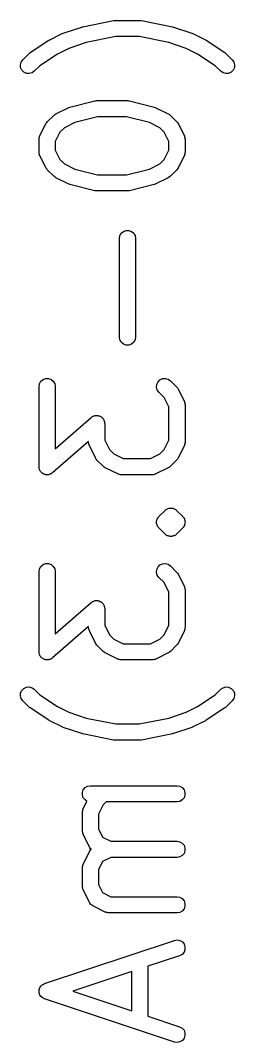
# Model space of a CAD drawing. Extents: x 91.3 to 189.8, y -113.5 to -60.4.
# Drawn here: x 156.34 to 157.66, y -80.36 to -74.05 of the extents above; entities that cross this region are included whole.
import ezdxf

# ---------------------------------------------------------------- set-up
doc = ezdxf.new("R2010")
doc.units = 0
doc.header["$MEASUREMENT"] = 0
doc.layers.add('BLACK', color=7, linetype='CONTINUOUS')

msp = doc.modelspace()

# ---------------------------------------------------------------- linework, layer by layer
at = {"layer": 'Black'}
for p, q in [((156.721, -74.0857), (156.911, -74.0476)), ((156.911, -74.0476), (156.916, -74.0475)), ((156.916, -74.0475), (156.921, -74.0467)), ((156.921, -74.0467), (157.073, -74.0467)), ((157.073, -74.0467), (157.078, -74.0475)), ((157.078, -74.0475), (157.083, -74.0476)), ((157.083, -74.0476), (157.274, -74.0857)), ((156.518, -74.1662), (156.594, -74.1281)), ((156.594, -74.1281), (156.597, -74.1271)), ((156.597, -74.1271), (156.6, -74.1254)), ((156.6, -74.1254), (156.715, -74.0873)), ((156.715, -74.0873), (156.718, -74.0869)), ((156.718, -74.0869), (156.721, -74.0857)), ((157.274, -74.0857), (157.277, -74.0869)), ((157.277, -74.0869), (157.28, -74.0873)), ((157.28, -74.0873), (157.394, -74.1254)), ((157.394, -74.1254), (157.397, -74.1271)), ((157.397, -74.1271), (157.4, -74.1281)), ((157.4, -74.1281), (157.477, -74.1662)), ((156.398, -74.2455), (156.512, -74.1694)), ((156.512, -74.1694), (156.515, -74.1681)), ((156.515, -74.1681), (156.518, -74.1662)), ((156.743, -74.1832), (156.635, -74.2192)), ((156.926, -74.1467), (156.743, -74.1832)), ((157.068, -74.1467), (156.926, -74.1467)), ((157.251, -74.1832), (157.068, -74.1467)), ((157.359, -74.2192), (157.251, -74.1832)), ((157.477, -74.1662), (157.479, -74.1681)), ((157.479, -74.1681), (157.482, -74.1694)), ((157.482, -74.1694), (157.596, -74.2455)), ((156.352, -74.2899), (156.39, -74.2518)), ((156.39, -74.2518), (156.394, -74.249)), ((156.394, -74.249), (156.398, -74.2455)), ((156.565, -74.2543), (156.458, -74.326)), ((156.635, -74.2192), (156.565, -74.2543)), ((157.429, -74.2543), (157.359, -74.2192)), ((157.537, -74.326), (157.429, -74.2543)), ((157.596, -74.2455), (157.6, -74.249)), ((157.6, -74.249), (157.604, -74.2518)), ((157.604, -74.2518), (157.642, -74.2899)), ((156.338, -74.3209), (156.342, -74.3041)), ((156.339, -74.3382), (156.338, -74.3209)), ((156.342, -74.3041), (156.352, -74.2899)), ((157.642, -74.2899), (157.652, -74.3041)), ((157.652, -74.3041), (157.656, -74.3209)), ((157.656, -74.3209), (157.655, -74.3382)), ((156.347, -74.3539), (156.339, -74.3382)), ((156.359, -74.3662), (156.347, -74.3539)), ((156.375, -74.3735), (156.359, -74.3662)), ((156.392, -74.375), (156.375, -74.3735)), ((156.409, -74.3706), (156.392, -74.375)), ((156.423, -74.3606), (156.409, -74.3706)), ((156.458, -74.326), (156.423, -74.3606)), ((157.571, -74.3606), (157.537, -74.326)), ((157.586, -74.3706), (157.571, -74.3606)), ((157.602, -74.375), (157.586, -74.3706)), ((157.62, -74.3735), (157.602, -74.375)), ((157.635, -74.3662), (157.62, -74.3735)), ((157.648, -74.3539), (157.635, -74.3662)), ((157.655, -74.3382), (157.648, -74.3539)), ((156.642, -74.5815), (156.795, -74.5434)), ((156.795, -74.5434), (156.801, -74.543)), ((156.801, -74.543), (156.807, -74.5419)), ((156.807, -74.5419), (156.997, -74.5419)), ((156.997, -74.5419), (157.003, -74.543)), ((157.003, -74.543), (157.009, -74.5434)), ((157.009, -74.5434), (157.162, -74.5815)), ((156.505, -74.6708), (156.543, -74.6327)), ((156.543, -74.6327), (156.549, -74.6281)), ((156.549, -74.6281), (156.556, -74.6234)), ((156.556, -74.6234), (156.632, -74.5853)), ((156.632, -74.5853), (156.637, -74.5837)), ((156.637, -74.5837), (156.642, -74.5815)), ((157.162, -74.5815), (157.167, -74.5837)), ((157.167, -74.5837), (157.172, -74.5853)), ((157.172, -74.5853), (157.248, -74.6234)), ((157.248, -74.6234), (157.255, -74.6281)), ((157.255, -74.6281), (157.261, -74.6327)), ((157.261, -74.6327), (157.299, -74.6708)), ((156.457, -74.76), (156.495, -74.6838)), ((156.495, -74.6838), (156.5, -74.6774)), ((156.5, -74.6774), (156.505, -74.6708)), ((156.672, -74.6772), (156.608, -74.7092)), ((156.813, -74.6419), (156.672, -74.6772)), ((156.991, -74.6419), (156.813, -74.6419)), ((157.132, -74.6772), (156.991, -74.6419)), ((157.196, -74.7092), (157.132, -74.6772)), ((157.299, -74.6708), (157.304, -74.6774)), ((157.304, -74.6774), (157.309, -74.6838)), ((157.309, -74.6838), (157.347, -74.76)), ((156.454, -74.7711), (156.455, -74.7653)), ((156.455, -74.7653), (156.456, -74.7628)), ((156.456, -74.7628), (156.457, -74.76)), ((156.581, -74.7358), (156.552, -74.7942)), ((156.608, -74.7092), (156.581, -74.7358)), ((157.223, -74.7358), (157.196, -74.7092)), ((157.252, -74.7942), (157.223, -74.7358)), ((157.347, -74.76), (157.347, -74.7628)), ((157.347, -74.7628), (157.349, -74.7653)), ((157.349, -74.7653), (157.35, -74.7711)), ((156.452, -74.7767), (156.454, -74.7711)), ((156.452, -74.7795), (156.452, -74.7767)), ((156.452, -74.7824), (156.452, -74.7795)), ((156.452, -74.8586), (156.452, -74.7824)), ((156.552, -74.7942), (156.552, -74.8468)), ((157.252, -74.8468), (157.252, -74.7942)), ((157.35, -74.7711), (157.352, -74.7767)), ((157.352, -74.7767), (157.351, -74.7795)), ((157.351, -74.7795), (157.352, -74.7824)), ((157.352, -74.7824), (157.352, -74.8586)), ((156.452, -74.8614), (156.452, -74.8586)), ((156.452, -74.8643), (156.452, -74.8614)), ((156.454, -74.8699), (156.452, -74.8643)), ((156.455, -74.8757), (156.454, -74.8699)), ((156.456, -74.8782), (156.455, -74.8757)), ((156.457, -74.8809), (156.456, -74.8782)), ((156.495, -74.9571), (156.457, -74.8809)), ((156.552, -74.8468), (156.581, -74.9051)), ((157.223, -74.9051), (157.252, -74.8468)), ((157.347, -74.8809), (157.309, -74.9571)), ((157.349, -74.8757), (157.347, -74.8782)), ((157.347, -74.8782), (157.347, -74.8809)), ((157.35, -74.8699), (157.349, -74.8757)), ((157.352, -74.8643), (157.35, -74.8699)), ((157.352, -74.8586), (157.351, -74.8614)), ((157.351, -74.8614), (157.352, -74.8643)), ((156.581, -74.9051), (156.608, -74.9318)), ((156.608, -74.9318), (156.672, -74.9638)), ((157.132, -74.9638), (157.196, -74.9318)), ((157.196, -74.9318), (157.223, -74.9051)), ((156.5, -74.9636), (156.495, -74.9571)), ((156.505, -74.9701), (156.5, -74.9636)), ((156.543, -75.0082), (156.505, -74.9701)), ((156.549, -75.0128), (156.543, -75.0082)), ((156.556, -75.0176), (156.549, -75.0128)), ((156.632, -75.0557), (156.556, -75.0176)), ((156.672, -74.9638), (156.813, -74.999)), ((156.813, -74.999), (156.991, -74.999)), ((156.991, -74.999), (157.132, -74.9638)), ((157.248, -75.0176), (157.172, -75.0557)), ((157.255, -75.0128), (157.248, -75.0176)), ((157.261, -75.0082), (157.255, -75.0128)), ((157.299, -74.9701), (157.261, -75.0082)), ((157.304, -74.9636), (157.299, -74.9701)), ((157.309, -74.9571), (157.304, -74.9636)), ((156.637, -75.0572), (156.632, -75.0557)), ((156.642, -75.0595), (156.637, -75.0572)), ((156.795, -75.0976), (156.642, -75.0595)), ((157.162, -75.0595), (157.009, -75.0976)), ((157.167, -75.0572), (157.162, -75.0595)), ((157.172, -75.0557), (157.167, -75.0572)), ((156.801, -75.098), (156.795, -75.0976)), ((156.807, -75.099), (156.801, -75.098)), ((156.997, -75.099), (156.807, -75.099)), ((157.003, -75.098), (156.997, -75.099)), ((157.009, -75.0976), (157.003, -75.098)), ((156.947, -75.3919), (156.95, -75.3748)), ((156.947, -76.0014), (156.947, -75.3919)), ((156.95, -75.3748), (156.959, -75.3598)), ((156.959, -75.3598), (156.972, -75.3486)), ((156.972, -75.3486), (156.988, -75.3427)), ((156.988, -75.3427), (157.006, -75.3427)), ((157.006, -75.3427), (157.022, -75.3486)), ((157.022, -75.3486), (157.035, -75.3598)), ((157.035, -75.3598), (157.044, -75.3748)), ((157.044, -75.3748), (157.047, -75.3919)), ((157.047, -75.3919), (157.047, -76.0014)), ((156.95, -76.0185), (156.947, -76.0014)), ((156.959, -76.0336), (156.95, -76.0185)), ((157.044, -76.0185), (157.035, -76.0336)), ((157.047, -76.0014), (157.044, -76.0185)), ((156.972, -76.0447), (156.959, -76.0336)), ((156.988, -76.0507), (156.972, -76.0447)), ((157.006, -76.0507), (156.988, -76.0507)), ((157.022, -76.0447), (157.006, -76.0507)), ((157.035, -76.0336), (157.022, -76.0447)), ((156.455, -76.2891), (156.464, -76.2741)), ((156.464, -76.2741), (156.477, -76.2629)), ((156.477, -76.2629), (156.493, -76.257)), ((156.493, -76.257), (156.511, -76.257)), ((156.511, -76.257), (156.527, -76.2629)), ((156.527, -76.2629), (156.54, -76.2741)), ((156.54, -76.2741), (156.549, -76.2891)), ((157.177, -76.2933), (157.185, -76.2775)), ((157.185, -76.2775), (157.197, -76.2652)), ((157.197, -76.2652), (157.213, -76.2579)), ((157.213, -76.2579), (157.23, -76.2564)), ((157.23, -76.2564), (157.247, -76.2609)), ((157.247, -76.2609), (157.261, -76.2708)), ((157.261, -76.2708), (157.299, -76.3089)), ((156.452, -76.3062), (156.455, -76.2891)), ((156.452, -76.8014), (156.452, -76.3062)), ((156.549, -76.2891), (156.552, -76.3062)), ((156.552, -76.3062), (156.552, -76.6912)), ((157.176, -76.3106), (157.177, -76.2933)), ((157.18, -76.3273), (157.176, -76.3106)), ((157.19, -76.3415), (157.18, -76.3273)), ((157.223, -76.3739), (157.19, -76.3415)), ((157.299, -76.3089), (157.304, -76.3155)), ((157.304, -76.3155), (157.309, -76.3219)), ((157.309, -76.3219), (157.347, -76.3981)), ((157.252, -76.4323), (157.223, -76.3739)), ((157.347, -76.3981), (157.347, -76.4009)), ((157.347, -76.4009), (157.349, -76.4034)), ((157.349, -76.4034), (157.35, -76.4091)), ((157.252, -76.6372), (157.252, -76.4323)), ((157.35, -76.4091), (157.352, -76.4148)), ((157.352, -76.4148), (157.351, -76.4176)), ((157.351, -76.4176), (157.352, -76.4205)), ((157.352, -76.4205), (157.352, -76.649)), ((156.552, -76.6912), (156.774, -76.4971)), ((156.774, -76.4971), (156.778, -76.4946)), ((156.778, -76.4946), (156.782, -76.4915)), ((156.782, -76.4915), (156.785, -76.4901)), ((156.785, -76.4901), (156.789, -76.4881)), ((156.789, -76.4881), (156.793, -76.4872)), ((156.793, -76.4872), (156.798, -76.4855)), ((156.798, -76.4855), (156.802, -76.4855)), ((156.802, -76.4855), (156.806, -76.4848)), ((156.806, -76.4848), (156.81, -76.4855)), ((156.81, -76.4855), (156.815, -76.4855)), ((156.815, -76.4855), (156.819, -76.4868)), ((156.819, -76.4868), (156.823, -76.4874)), ((156.823, -76.4874), (156.827, -76.4898)), ((156.827, -76.4898), (156.832, -76.4915)), ((156.832, -76.4915), (156.835, -76.4939)), ((156.835, -76.4939), (156.838, -76.4958)), ((156.838, -76.4958), (156.841, -76.4995)), ((156.841, -76.4995), (156.845, -76.5026)), ((156.845, -76.5026), (156.847, -76.506)), ((156.847, -76.506), (156.849, -76.5089)), ((156.849, -76.5089), (156.851, -76.5134)), ((156.851, -76.5134), (156.854, -76.5177)), ((156.854, -76.5177), (156.854, -76.5215)), ((156.854, -76.5215), (156.856, -76.5251)), ((156.856, -76.5251), (156.856, -76.5299)), ((156.856, -76.5299), (156.857, -76.5348)), ((156.857, -76.5348), (156.857, -76.6372)), ((156.757, -76.645), (156.535, -76.8391)), ((156.757, -76.649), (156.757, -76.645)), ((156.757, -76.6519), (156.757, -76.649)), ((156.757, -76.6548), (156.757, -76.6519)), ((156.759, -76.6604), (156.757, -76.6548)), ((156.76, -76.6662), (156.759, -76.6604)), ((156.857, -76.6372), (156.886, -76.6956)), ((157.223, -76.6956), (157.252, -76.6372)), ((157.35, -76.6604), (157.349, -76.6662)), ((157.352, -76.6548), (157.35, -76.6604)), ((157.352, -76.649), (157.351, -76.6519)), ((157.351, -76.6519), (157.352, -76.6548)), ((156.761, -76.6686), (156.76, -76.6662)), ((156.762, -76.6714), (156.761, -76.6686)), ((156.8, -76.7476), (156.762, -76.6714)), ((156.886, -76.6956), (156.912, -76.7222)), ((156.912, -76.7222), (156.971, -76.7514)), ((157.138, -76.7514), (157.196, -76.7222)), ((157.196, -76.7222), (157.223, -76.6956)), ((157.347, -76.6714), (157.309, -76.7476)), ((157.349, -76.6662), (157.347, -76.6686)), ((157.347, -76.6686), (157.347, -76.6714)), ((156.805, -76.754), (156.8, -76.7476)), ((156.809, -76.7606), (156.805, -76.754)), ((156.848, -76.7987), (156.809, -76.7606)), ((156.971, -76.7514), (157.138, -76.7514)), ((157.299, -76.7606), (157.261, -76.7987)), ((157.304, -76.754), (157.299, -76.7606)), ((157.309, -76.7476), (157.304, -76.754)), ((156.453, -76.8062), (156.452, -76.8014)), ((156.453, -76.8111), (156.453, -76.8062)), ((156.454, -76.8147), (156.453, -76.8111)), ((156.455, -76.8185), (156.454, -76.8147)), ((156.457, -76.8228), (156.455, -76.8185)), ((156.459, -76.8273), (156.457, -76.8228)), ((156.462, -76.8302), (156.459, -76.8273)), ((156.464, -76.8336), (156.462, -76.8302)), ((156.467, -76.8367), (156.464, -76.8336)), ((156.471, -76.8404), (156.467, -76.8367)), ((156.474, -76.8422), (156.471, -76.8404)), ((156.477, -76.8447), (156.474, -76.8422)), ((156.481, -76.8464), (156.477, -76.8447)), ((156.486, -76.8488), (156.481, -76.8464)), ((156.49, -76.8494), (156.486, -76.8488)), ((156.493, -76.8507), (156.49, -76.8494)), ((156.515, -76.849), (156.511, -76.8507)), ((156.52, -76.8481), (156.515, -76.849)), ((156.523, -76.846), (156.52, -76.8481)), ((156.527, -76.8447), (156.523, -76.846)), ((156.531, -76.8416), (156.527, -76.8447)), ((156.535, -76.8391), (156.531, -76.8416)), ((156.854, -76.8033), (156.848, -76.7987)), ((156.86, -76.8081), (156.854, -76.8033)), ((156.937, -76.8462), (156.86, -76.8081)), ((156.939, -76.847), (156.937, -76.8462)), ((156.942, -76.8484), (156.939, -76.847)), ((156.948, -76.8494), (156.942, -76.8484)), ((156.953, -76.8511), (156.948, -76.8494)), ((157.161, -76.8494), (157.155, -76.8511)), ((157.167, -76.8484), (157.161, -76.8494)), ((157.169, -76.847), (157.167, -76.8484)), ((157.172, -76.8462), (157.169, -76.847)), ((157.248, -76.8081), (157.172, -76.8462)), ((157.255, -76.8033), (157.248, -76.8081)), ((157.261, -76.7987), (157.255, -76.8033)), ((156.498, -76.8507), (156.493, -76.8507)), ((156.503, -76.8514), (156.498, -76.8507)), ((156.507, -76.8507), (156.503, -76.8514)), ((156.511, -76.8507), (156.507, -76.8507)), ((156.956, -76.8509), (156.953, -76.8511)), ((156.959, -76.8514), (156.956, -76.8509)), ((157.15, -76.8514), (156.959, -76.8514)), ((157.152, -76.8509), (157.15, -76.8514)), ((157.155, -76.8511), (157.152, -76.8509)), ((157.19, -77.1089), (157.228, -77.0708)), ((157.228, -77.0708), (157.232, -77.0683)), ((157.232, -77.0683), (157.235, -77.0652)), ((157.235, -77.0652), (157.239, -77.0634)), ((157.239, -77.0634), (157.243, -77.0609)), ((157.243, -77.0609), (157.247, -77.0597)), ((157.247, -77.0597), (157.251, -77.0579)), ((157.251, -77.0579), (157.255, -77.0575)), ((157.255, -77.0575), (157.259, -77.0564)), ((157.259, -77.0564), (157.264, -77.0568)), ((157.264, -77.0568), (157.268, -77.0564)), ((157.268, -77.0564), (157.272, -77.0575)), ((157.272, -77.0575), (157.277, -77.0579)), ((157.277, -77.0579), (157.281, -77.0597)), ((157.281, -77.0597), (157.285, -77.0609)), ((157.285, -77.0609), (157.289, -77.0634)), ((157.289, -77.0634), (157.292, -77.0652)), ((157.292, -77.0652), (157.296, -77.0683)), ((157.296, -77.0683), (157.299, -77.0708)), ((157.299, -77.0708), (157.337, -77.1089)), ((157.176, -77.1356), (157.177, -77.1335)), ((157.176, -77.1378), (157.176, -77.1356)), ((157.176, -77.1399), (157.176, -77.1378)), ((157.176, -77.1443), (157.176, -77.1399)), ((157.176, -77.1486), (157.176, -77.1443)), ((157.176, -77.1508), (157.176, -77.1486)), ((157.176, -77.153), (157.176, -77.1508)), ((157.177, -77.155), (157.176, -77.153)), ((157.177, -77.1313), (157.179, -77.1274)), ((157.177, -77.1335), (157.177, -77.1313)), ((157.177, -77.1572), (157.177, -77.155)), ((157.179, -77.1612), (157.177, -77.1572)), ((157.179, -77.1274), (157.18, -77.1232)), ((157.18, -77.1654), (157.179, -77.1612)), ((157.18, -77.1232), (157.182, -77.1214)), ((157.182, -77.1193), (157.184, -77.1176)), ((157.182, -77.1214), (157.182, -77.1193)), ((157.184, -77.1176), (157.185, -77.1156)), ((157.185, -77.1156), (157.188, -77.1125)), ((157.188, -77.1125), (157.19, -77.1089)), ((157.337, -77.1089), (157.34, -77.1125)), ((157.34, -77.1125), (157.343, -77.1156)), ((157.343, -77.1156), (157.344, -77.1176)), ((157.344, -77.1176), (157.345, -77.1193)), ((157.345, -77.1193), (157.346, -77.1214)), ((157.346, -77.1214), (157.347, -77.1232)), ((157.347, -77.1232), (157.348, -77.1274)), ((157.348, -77.1612), (157.347, -77.1654)), ((157.348, -77.1274), (157.35, -77.1313)), ((157.35, -77.1572), (157.348, -77.1612)), ((157.35, -77.1313), (157.35, -77.1335)), ((157.35, -77.1335), (157.351, -77.1356)), ((157.351, -77.153), (157.35, -77.155)), ((157.35, -77.155), (157.35, -77.1572)), ((157.351, -77.1356), (157.351, -77.1378)), ((157.351, -77.1378), (157.352, -77.1399)), ((157.352, -77.1399), (157.351, -77.1443)), ((157.351, -77.1443), (157.352, -77.1486)), ((157.352, -77.1486), (157.351, -77.1508)), ((157.351, -77.1508), (157.351, -77.153)), ((157.182, -77.1672), (157.18, -77.1654)), ((157.182, -77.1693), (157.182, -77.1672)), ((157.184, -77.171), (157.182, -77.1693)), ((157.185, -77.173), (157.184, -77.171)), ((157.188, -77.1761), (157.185, -77.173)), ((157.19, -77.1796), (157.188, -77.1761)), ((157.228, -77.2177), (157.19, -77.1796)), ((157.232, -77.2202), (157.228, -77.2177)), ((157.235, -77.2233), (157.232, -77.2202)), ((157.239, -77.2252), (157.235, -77.2233)), ((157.243, -77.2277), (157.239, -77.2252)), ((157.247, -77.2288), (157.243, -77.2277)), ((157.285, -77.2277), (157.281, -77.2288)), ((157.289, -77.2252), (157.285, -77.2277)), ((157.292, -77.2233), (157.289, -77.2252)), ((157.296, -77.2202), (157.292, -77.2233)), ((157.299, -77.2177), (157.296, -77.2202)), ((157.337, -77.1796), (157.299, -77.2177)), ((157.34, -77.1761), (157.337, -77.1796)), ((157.343, -77.173), (157.34, -77.1761)), ((157.344, -77.171), (157.343, -77.173)), ((157.345, -77.1693), (157.344, -77.171)), ((157.346, -77.1672), (157.345, -77.1693)), ((157.347, -77.1654), (157.346, -77.1672)), ((157.251, -77.2307), (157.247, -77.2288)), ((157.255, -77.2311), (157.251, -77.2307)), ((157.259, -77.2322), (157.255, -77.2311)), ((157.264, -77.2318), (157.259, -77.2322)), ((157.268, -77.2322), (157.264, -77.2318)), ((157.272, -77.2311), (157.268, -77.2322)), ((157.277, -77.2307), (157.272, -77.2311)), ((157.281, -77.2288), (157.277, -77.2307)), ((156.455, -77.4319), (156.464, -77.4169)), ((156.464, -77.4169), (156.477, -77.4057)), ((156.477, -77.4057), (156.493, -77.3998)), ((156.493, -77.3998), (156.511, -77.3998)), ((156.511, -77.3998), (156.527, -77.4057)), ((156.527, -77.4057), (156.54, -77.4169)), ((156.54, -77.4169), (156.549, -77.4319)), ((157.185, -77.4204), (157.197, -77.4081)), ((157.197, -77.4081), (157.213, -77.4008)), ((157.213, -77.4008), (157.23, -77.3992)), ((157.23, -77.3992), (157.247, -77.4037)), ((157.247, -77.4037), (157.261, -77.4137)), ((157.261, -77.4137), (157.299, -77.4518)), ((156.452, -77.449), (156.455, -77.4319)), ((156.452, -77.9443), (156.452, -77.449)), ((156.549, -77.4319), (156.552, -77.449)), ((156.552, -77.449), (156.552, -77.8341)), ((157.176, -77.4534), (157.177, -77.4361)), ((157.18, -77.4702), (157.176, -77.4534)), ((157.177, -77.4361), (157.185, -77.4204)), ((157.19, -77.4844), (157.18, -77.4702)), ((157.299, -77.4518), (157.304, -77.4583)), ((157.304, -77.4583), (157.309, -77.4648)), ((157.309, -77.4648), (157.347, -77.541)), ((157.223, -77.5168), (157.19, -77.4844)), ((157.252, -77.5751), (157.223, -77.5168)), ((157.347, -77.541), (157.347, -77.5437)), ((157.347, -77.5437), (157.349, -77.5462)), ((157.252, -77.7801), (157.252, -77.5751)), ((157.349, -77.5462), (157.35, -77.552)), ((157.35, -77.552), (157.352, -77.5576)), ((157.352, -77.5576), (157.351, -77.5605)), ((157.351, -77.5605), (157.352, -77.5633)), ((157.352, -77.5633), (157.352, -77.7919)), ((156.552, -77.8341), (156.774, -77.64)), ((156.774, -77.64), (156.778, -77.6375)), ((156.778, -77.6375), (156.782, -77.6343)), ((156.782, -77.6343), (156.785, -77.633)), ((156.785, -77.633), (156.789, -77.631)), ((156.789, -77.631), (156.793, -77.63)), ((156.793, -77.63), (156.798, -77.6284)), ((156.798, -77.6284), (156.802, -77.6284)), ((156.802, -77.6284), (156.806, -77.6276)), ((156.806, -77.6276), (156.81, -77.6284)), ((156.81, -77.6284), (156.815, -77.6284)), ((156.815, -77.6284), (156.819, -77.6297)), ((156.819, -77.6297), (156.823, -77.6303)), ((156.823, -77.6303), (156.827, -77.6326)), ((156.827, -77.6326), (156.832, -77.6343)), ((156.832, -77.6343), (156.835, -77.6368)), ((156.835, -77.6368), (156.838, -77.6387)), ((156.838, -77.6387), (156.841, -77.6423)), ((156.841, -77.6423), (156.845, -77.6455)), ((156.845, -77.6455), (156.847, -77.6488)), ((156.847, -77.6488), (156.849, -77.6517)), ((156.849, -77.6517), (156.851, -77.6563)), ((156.851, -77.6563), (156.854, -77.6605)), ((156.854, -77.6605), (156.854, -77.6643)), ((156.854, -77.6643), (156.856, -77.6679)), ((156.856, -77.6679), (156.856, -77.6728)), ((156.856, -77.6728), (156.857, -77.6776)), ((156.857, -77.6776), (156.857, -77.7801)), ((156.757, -77.7878), (156.535, -77.9819)), ((156.757, -77.7919), (156.757, -77.7878)), ((156.757, -77.7947), (156.757, -77.7919)), ((156.757, -77.7976), (156.757, -77.7947)), ((156.857, -77.7801), (156.886, -77.8385)), ((157.223, -77.8385), (157.252, -77.7801)), ((157.352, -77.7919), (157.351, -77.7947)), ((157.351, -77.7947), (157.352, -77.7976)), ((156.759, -77.8032), (156.757, -77.7976)), ((156.76, -77.809), (156.759, -77.8032)), ((156.761, -77.8115), (156.76, -77.809)), ((156.762, -77.8143), (156.761, -77.8115)), ((156.8, -77.8905), (156.762, -77.8143)), ((156.886, -77.8385), (156.912, -77.8651)), ((157.196, -77.8651), (157.223, -77.8385)), ((157.347, -77.8143), (157.309, -77.8905)), ((157.349, -77.809), (157.347, -77.8115)), ((157.347, -77.8115), (157.347, -77.8143)), ((157.35, -77.8032), (157.349, -77.809)), ((157.352, -77.7976), (157.35, -77.8032)), ((156.805, -77.8969), (156.8, -77.8905)), ((156.809, -77.9035), (156.805, -77.8969)), ((156.848, -77.9415), (156.809, -77.9035)), ((156.912, -77.8651), (156.971, -77.8943)), ((156.971, -77.8943), (157.138, -77.8943)), ((157.138, -77.8943), (157.196, -77.8651)), ((157.299, -77.9035), (157.261, -77.9415)), ((157.304, -77.8969), (157.299, -77.9035)), ((157.309, -77.8905), (157.304, -77.8969)), ((156.453, -77.9491), (156.452, -77.9443)), ((156.453, -77.954), (156.453, -77.9491)), ((156.454, -77.9576), (156.453, -77.954)), ((156.455, -77.9614), (156.454, -77.9576)), ((156.457, -77.9656), (156.455, -77.9614)), ((156.459, -77.9702), (156.457, -77.9656)), ((156.462, -77.9731), (156.459, -77.9702)), ((156.464, -77.9764), (156.462, -77.9731)), ((156.467, -77.9796), (156.464, -77.9764)), ((156.471, -77.9832), (156.467, -77.9796)), ((156.474, -77.9851), (156.471, -77.9832)), ((156.477, -77.9876), (156.474, -77.9851)), ((156.531, -77.9844), (156.527, -77.9876)), ((156.535, -77.9819), (156.531, -77.9844)), ((156.854, -77.9461), (156.848, -77.9415)), ((156.86, -77.9509), (156.854, -77.9461)), ((156.937, -77.989), (156.86, -77.9509)), ((157.248, -77.9509), (157.172, -77.989)), ((157.255, -77.9461), (157.248, -77.9509)), ((157.261, -77.9415), (157.255, -77.9461)), ((156.481, -77.9893), (156.477, -77.9876)), ((156.486, -77.9916), (156.481, -77.9893)), ((156.49, -77.9922), (156.486, -77.9916)), ((156.493, -77.9935), (156.49, -77.9922)), ((156.498, -77.9935), (156.493, -77.9935)), ((156.503, -77.9943), (156.498, -77.9935)), ((156.507, -77.9935), (156.503, -77.9943)), ((156.511, -77.9935), (156.507, -77.9935)), ((156.515, -77.9919), (156.511, -77.9935)), ((156.52, -77.9909), (156.515, -77.9919)), ((156.523, -77.9889), (156.52, -77.9909)), ((156.527, -77.9876), (156.523, -77.9889)), ((156.939, -77.9898), (156.937, -77.989)), ((156.942, -77.9913), (156.939, -77.9898)), ((156.948, -77.9923), (156.942, -77.9913)), ((156.953, -77.994), (156.948, -77.9923)), ((156.956, -77.9938), (156.953, -77.994)), ((156.959, -77.9943), (156.956, -77.9938)), ((157.15, -77.9943), (156.959, -77.9943)), ((157.152, -77.9938), (157.15, -77.9943)), ((157.155, -77.994), (157.152, -77.9938)), ((157.161, -77.9923), (157.155, -77.994)), ((157.167, -77.9913), (157.161, -77.9923)), ((157.169, -77.9898), (157.167, -77.9913)), ((157.172, -77.989), (157.169, -77.9898)), ((156.347, -78.1823), (156.359, -78.17)), ((156.359, -78.17), (156.375, -78.1627)), ((156.375, -78.1627), (156.392, -78.1611)), ((156.392, -78.1611), (156.409, -78.1656)), ((156.409, -78.1656), (156.423, -78.1756)), ((157.571, -78.1756), (157.586, -78.1656)), ((157.586, -78.1656), (157.602, -78.1611)), ((157.602, -78.1611), (157.62, -78.1627)), ((157.62, -78.1627), (157.635, -78.17)), ((157.635, -78.17), (157.648, -78.1823)), ((156.338, -78.2153), (156.339, -78.198)), ((156.342, -78.2321), (156.338, -78.2153)), ((156.339, -78.198), (156.347, -78.1823)), ((156.352, -78.2463), (156.342, -78.2321)), ((156.423, -78.1756), (156.458, -78.2102)), ((156.458, -78.2102), (156.565, -78.2819)), ((157.429, -78.2819), (157.537, -78.2102)), ((157.537, -78.2102), (157.571, -78.1756)), ((157.652, -78.2321), (157.642, -78.2463)), ((157.648, -78.1823), (157.655, -78.198)), ((157.656, -78.2153), (157.652, -78.2321)), ((157.655, -78.198), (157.656, -78.2153)), ((156.39, -78.2844), (156.352, -78.2463)), ((156.394, -78.2872), (156.39, -78.2844)), ((156.398, -78.2907), (156.394, -78.2872)), ((156.512, -78.3668), (156.398, -78.2907)), ((156.565, -78.2819), (156.635, -78.317)), ((157.359, -78.317), (157.429, -78.2819)), ((157.596, -78.2907), (157.482, -78.3668)), ((157.6, -78.2872), (157.596, -78.2907)), ((157.604, -78.2844), (157.6, -78.2872)), ((157.642, -78.2463), (157.604, -78.2844)), ((156.635, -78.317), (156.743, -78.353)), ((156.743, -78.353), (156.926, -78.3895)), ((157.068, -78.3895), (157.251, -78.353)), ((157.251, -78.353), (157.359, -78.317)), ((156.515, -78.3681), (156.512, -78.3668)), ((156.518, -78.37), (156.515, -78.3681)), ((156.594, -78.4081), (156.518, -78.37)), ((156.597, -78.4091), (156.594, -78.4081)), ((156.6, -78.4108), (156.597, -78.4091)), ((156.715, -78.4489), (156.6, -78.4108)), ((156.926, -78.3895), (157.068, -78.3895)), ((157.394, -78.4108), (157.28, -78.4489)), ((157.397, -78.4091), (157.394, -78.4108)), ((157.4, -78.4081), (157.397, -78.4091)), ((157.477, -78.37), (157.4, -78.4081)), ((157.479, -78.3681), (157.477, -78.37)), ((157.482, -78.3668), (157.479, -78.3681)), ((156.718, -78.4493), (156.715, -78.4489)), ((156.721, -78.4505), (156.718, -78.4493)), ((156.911, -78.4886), (156.721, -78.4505)), ((156.916, -78.4887), (156.911, -78.4886)), ((156.921, -78.4895), (156.916, -78.4887)), ((157.073, -78.4895), (156.921, -78.4895)), ((157.078, -78.4887), (157.073, -78.4895)), ((157.083, -78.4886), (157.078, -78.4887)), ((157.274, -78.4505), (157.083, -78.4886)), ((157.277, -78.4493), (157.274, -78.4505)), ((157.28, -78.4489), (157.277, -78.4493)), ((156.719, -78.8118), (156.725, -78.7955)), ((156.725, -78.7955), (156.736, -78.7822)), ((156.736, -78.7822), (156.751, -78.7735)), ((156.751, -78.7735), (156.769, -78.7705)), ((156.769, -78.7705), (157.302, -78.7705)), ((157.302, -78.7705), (157.319, -78.7735)), ((157.319, -78.7735), (157.334, -78.7822)), ((157.334, -78.7822), (157.345, -78.7955)), ((157.345, -78.7955), (157.351, -78.8118)), ((156.719, -78.8292), (156.719, -78.8118)), ((156.725, -78.8455), (156.719, -78.8292)), ((156.724, -78.9124), (156.747, -78.8652)), ((156.736, -78.8588), (156.725, -78.8455)), ((156.747, -78.8652), (156.736, -78.8588)), ((157.319, -78.8675), (157.302, -78.8705)), ((157.334, -78.8588), (157.319, -78.8675)), ((157.345, -78.8455), (157.334, -78.8588)), ((157.351, -78.8292), (157.345, -78.8455)), ((157.351, -78.8118), (157.351, -78.8292)), ((156.719, -78.929), (156.721, -78.9234)), ((156.719, -78.9319), (156.719, -78.929)), ((156.721, -78.9234), (156.722, -78.9177)), ((156.722, -78.9177), (156.723, -78.9152)), ((156.723, -78.9152), (156.724, -78.9124)), ((156.848, -78.8882), (156.819, -78.9466)), ((156.865, -78.8705), (156.848, -78.8882)), ((157.302, -78.8705), (156.865, -78.8705)), ((156.719, -78.9348), (156.719, -78.9319)), ((156.719, -79.049), (156.719, -78.9348)), ((156.819, -78.9466), (156.819, -79.0372)), ((156.719, -79.0519), (156.719, -79.049)), ((156.719, -79.0548), (156.719, -79.0519)), ((156.721, -79.0604), (156.719, -79.0548)), ((156.819, -79.0372), (156.844, -79.088)), ((156.722, -79.0661), (156.721, -79.0604)), ((156.723, -79.0686), (156.722, -79.0661)), ((156.724, -79.0714), (156.723, -79.0686)), ((156.762, -79.1476), (156.724, -79.0714)), ((156.844, -79.088), (156.895, -79.1133)), ((156.895, -79.1133), (157.302, -79.1133)), ((157.302, -79.1133), (157.319, -79.1163)), ((157.319, -79.1163), (157.334, -79.125)), ((156.724, -79.2553), (156.762, -79.1791)), ((156.766, -79.1535), (156.762, -79.1476)), ((156.762, -79.1791), (156.766, -79.1732)), ((156.77, -79.1596), (156.766, -79.1535)), ((156.766, -79.1732), (156.77, -79.1671)), ((156.771, -79.1604), (156.77, -79.1596)), ((156.77, -79.1671), (156.771, -79.1662)), ((156.772, -79.1615), (156.771, -79.1604)), ((156.771, -79.1662), (156.772, -79.1651)), ((156.775, -79.1633), (156.772, -79.1615)), ((156.772, -79.1651), (156.775, -79.1633)), ((157.334, -79.125), (157.345, -79.1383)), ((157.345, -79.1383), (157.351, -79.1547)), ((157.351, -79.172), (157.345, -79.1883)), ((157.351, -79.1547), (157.351, -79.172)), ((156.844, -79.2387), (156.819, -79.2894)), ((156.895, -79.2133), (156.844, -79.2387)), ((157.302, -79.2133), (156.895, -79.2133)), ((157.319, -79.2103), (157.302, -79.2133)), ((157.334, -79.2016), (157.319, -79.2103)), ((157.345, -79.1883), (157.334, -79.2016)), ((156.719, -79.2719), (156.721, -79.2663)), ((156.719, -79.2748), (156.719, -79.2719)), ((156.719, -79.2776), (156.719, -79.2748)), ((156.719, -79.3919), (156.719, -79.2776)), ((156.721, -79.2663), (156.722, -79.2605)), ((156.722, -79.2605), (156.723, -79.258)), ((156.723, -79.258), (156.724, -79.2553)), ((156.819, -79.2894), (156.819, -79.3801)), ((156.719, -79.3947), (156.719, -79.3919)), ((156.719, -79.3976), (156.719, -79.3947)), ((156.721, -79.4032), (156.719, -79.3976)), ((156.722, -79.409), (156.721, -79.4032)), ((156.723, -79.4115), (156.722, -79.409)), ((156.724, -79.4143), (156.723, -79.4115)), ((156.762, -79.4905), (156.724, -79.4143)), ((156.819, -79.3801), (156.844, -79.4308)), ((156.844, -79.4308), (156.895, -79.4562)), ((156.766, -79.4964), (156.762, -79.4905)), ((156.77, -79.5025), (156.766, -79.4964)), ((156.895, -79.4562), (157.302, -79.4562)), ((157.302, -79.4562), (157.319, -79.4592)), ((157.319, -79.4592), (157.334, -79.4679)), ((157.334, -79.4679), (157.345, -79.4812)), ((157.345, -79.4812), (157.351, -79.4975)), ((157.351, -79.4975), (157.351, -79.5149)), ((156.771, -79.5033), (156.77, -79.5025)), ((156.772, -79.5044), (156.771, -79.5033)), ((156.778, -79.5084), (156.772, -79.5044)), ((156.784, -79.5128), (156.778, -79.5084)), ((156.86, -79.5509), (156.784, -79.5128)), ((156.863, -79.5517), (156.86, -79.5509)), ((156.866, -79.5532), (156.863, -79.5517)), ((156.872, -79.5542), (156.866, -79.5532)), ((156.877, -79.5559), (156.872, -79.5542)), ((156.88, -79.5557), (156.877, -79.5559)), ((156.883, -79.5562), (156.88, -79.5557)), ((157.302, -79.5562), (156.883, -79.5562)), ((157.319, -79.5532), (157.302, -79.5562)), ((157.334, -79.5445), (157.319, -79.5532)), ((157.345, -79.5312), (157.334, -79.5445)), ((157.351, -79.5149), (157.345, -79.5312)), ((156.486, -79.9921), (157.286, -79.7254)), ((157.286, -79.7254), (157.303, -79.7229)), ((157.303, -79.7229), (157.32, -79.7264)), ((157.32, -79.7264), (157.335, -79.7354)), ((157.335, -79.7354), (157.346, -79.7491)), ((157.346, -79.7491), (157.351, -79.7655)), ((157.333, -79.812), (157.318, -79.8203)), ((157.345, -79.799), (157.333, -79.812)), ((157.351, -79.7829), (157.345, -79.799)), ((157.351, -79.7655), (157.351, -79.7829)), ((157.318, -79.8203), (157.123, -79.8851)), ((157.023, -79.9184), (156.66, -80.0395)), ((157.023, -80.1606), (157.023, -79.9184)), ((157.123, -79.8851), (157.123, -80.194)), ((156.464, -80.0079), (156.469, -80.0021)), ((156.469, -80.0021), (156.47, -80.0014)), ((156.47, -80.0014), (156.471, -80.0004)), ((156.471, -80.0004), (156.477, -79.9969)), ((156.477, -79.9969), (156.484, -79.993)), ((156.484, -79.993), (156.485, -79.9927)), ((156.485, -79.9927), (156.486, -79.9921)), ((156.452, -80.0322), (156.453, -80.0309)), ((156.453, -80.0395), (156.452, -80.0322)), ((156.452, -80.0469), (156.453, -80.0395)), ((156.453, -80.0482), (156.452, -80.0469)), ((156.453, -80.0295), (156.456, -80.0227)), ((156.453, -80.0309), (156.453, -80.0295)), ((156.453, -80.0495), (156.453, -80.0482)), ((156.456, -80.0564), (156.453, -80.0495)), ((156.456, -80.0227), (156.458, -80.0157)), ((156.458, -80.0633), (156.456, -80.0564)), ((156.458, -80.0157), (156.459, -80.0146)), ((156.459, -80.0644), (156.458, -80.0633)), ((156.459, -80.0134), (156.464, -80.0079)), ((156.459, -80.0146), (156.459, -80.0134)), ((156.459, -80.0657), (156.459, -80.0644)), ((156.464, -80.0712), (156.459, -80.0657)), ((156.66, -80.0395), (157.023, -80.1606)), ((156.469, -80.0769), (156.464, -80.0712)), ((156.47, -80.0777), (156.469, -80.0769)), ((156.471, -80.0787), (156.47, -80.0777)), ((156.477, -80.0822), (156.471, -80.0787)), ((156.484, -80.086), (156.477, -80.0822)), ((156.485, -80.0863), (156.484, -80.086)), ((156.486, -80.087), (156.485, -80.0863)), ((157.286, -80.3536), (156.486, -80.087)), ((157.123, -80.194), (157.318, -80.2588)), ((157.318, -80.2588), (157.333, -80.267)), ((157.333, -80.267), (157.345, -80.28)), ((157.345, -80.28), (157.351, -80.2962)), ((157.351, -80.3135), (157.346, -80.33)), ((157.351, -80.2962), (157.351, -80.3135)), ((157.303, -80.3562), (157.286, -80.3536)), ((157.32, -80.3527), (157.303, -80.3562)), ((157.335, -80.3436), (157.32, -80.3527)), ((157.346, -80.33), (157.335, -80.3436))]:
    msp.add_line(p, q, dxfattribs=at)

doc.saveas('drawing.dxf')
